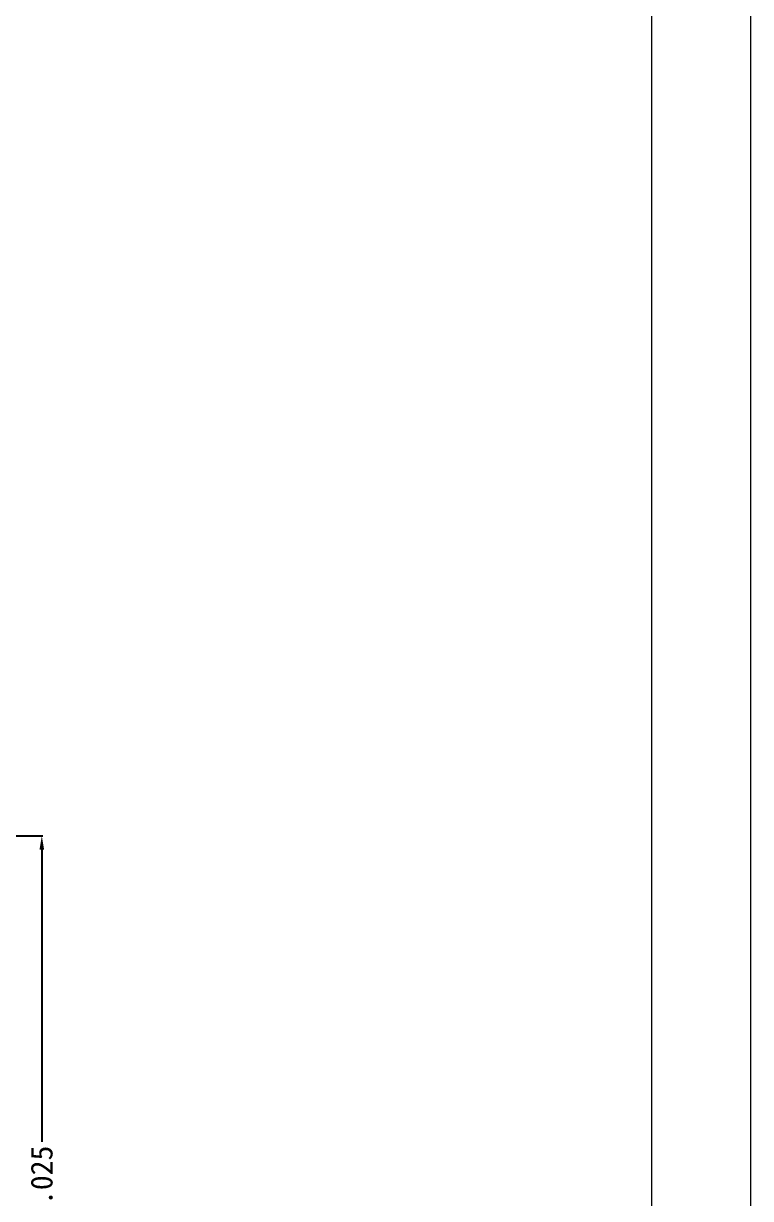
# Model space of a CAD drawing. Header units: millimetres. Extents: x 4471 to 10624, y 832 to 10725.
# Drawn here: x 4689.71 to 4699.05, y 1745.2 to 1760.3 of the extents above; entities that cross this region are included whole.
import ezdxf

# ---------------------------------------------------------------- set-up
doc = ezdxf.new("R2010")
doc.units = ezdxf.units.MM
doc.layers.add('DIM', color=4, linetype='Continuous', lineweight=18)
doc.layers.add('图层1实体', color=7, linetype='Continuous')
doc.styles.get("Standard").update_dxf_attribs({"font": 'SimSun.ttf'})
doc.dimstyles.new('ISO-25', dxfattribs={"dimtxt": 0.1, "dimasz": 0.08, "dimexe": 0.015, "dimexo": 0.015, "dimgap": 0.02, "dimtad": 0, "dimzin": 1, "dimdsep": 46, "dimtxsty": 'Standard', "dimcen": 0.1, "dimadec": 0, "dimazin": 0, "dimtfac": 1, "dimtmove": 0, "dimatfit": 3, "dimfxl": 1, "dimarcsym": 0})

# ---------------------------------------------------------------- blocks, each defined once
blk = doc.blocks.new('*D64')
at = {"layer": 'Defpoints', "color": 0, "transparency": 16777216}
for p in [(4685.793, 1749.863), (4685.793, 1740.563), (4689.943, 1740.563)]:
    blk.add_point(p, dxfattribs=at)
at = {"layer": 'DIM', "color": 0, "lineweight": -2, "transparency": 16777216}
for p, q in [((4685.808, 1749.863), (4689.958, 1749.863)), ((4689.943, 1749.683), (4689.943, 1745.931)), ((4689.943, 1740.743), (4689.943, 1743.544)), ((4685.808, 1740.563), (4689.958, 1740.563))]:
    blk.add_line(p, q, dxfattribs=at)
at = {"layer": 'DIM', "color": 0, "transparency": 16777216}
for points in [[(4689.913, 1749.683), (4689.973, 1749.683), (4689.943, 1749.863)], [(4689.913, 1740.743), (4689.973, 1740.743), (4689.943, 1740.563)]]:
    blk.add_solid(points, dxfattribs=at)
at = {"layer": 'DIM', "color": 0, "lineweight": 9, "transparency": 16777216, "insert": (4689.943, 1744.737), "char_height": 0.28, "attachment_point": 5, "rotation": 90}
blk.add_mtext('9.300±0.025', dxfattribs=at)

msp = doc.modelspace()

# ---------------------------------------------------------------- linework, layer by layer
at = {"layer": '图层1实体', "lineweight": 9, "elevation": 0.093}
for points in [[(4660.86, 1761.9249), (4699.0532, 1761.9249), (4699.0532, 1708.8885), (4660.86, 1708.8885)], [(4665.4243, 1760.8497), (4697.7816, 1760.8497), (4697.7816, 1709.9573), (4665.4243, 1709.9573)]]:
    msp.add_lwpolyline(points, close=True, dxfattribs=at)

# ---------------------------------------------------------------- dimensions: what is measured, and where the dimension line sits
at = {"layer": 'DIM', "lineweight": 9}
dim = msp.add_linear_dim(base=(4689.9431, 1740.5631, 0.0291), p1=(4685.7933, 1749.8631, 0.0291), p2=(4685.7933, 1740.5631, 0.0291), angle=90, dimstyle='ISO-25', override={"dimtxt": 0.28, "dimasz": 0.18, "dimgap": 0.02, "dimdec": 3, "dimtol": 1, "dimlim": 0, "dimtp": 0.025, "dimtm": 0.025, "dimtdec": 3, "dimfxl": 0.0072, "dimarcsym": 2}, dxfattribs=at)
dim.commit()
dim.dimension.update_dxf_attribs({"geometry": '*D64', "text_midpoint": (4689.9431, 1744.7373, 0.0291), "dimtype": 160})

doc.saveas('drawing.dxf')
